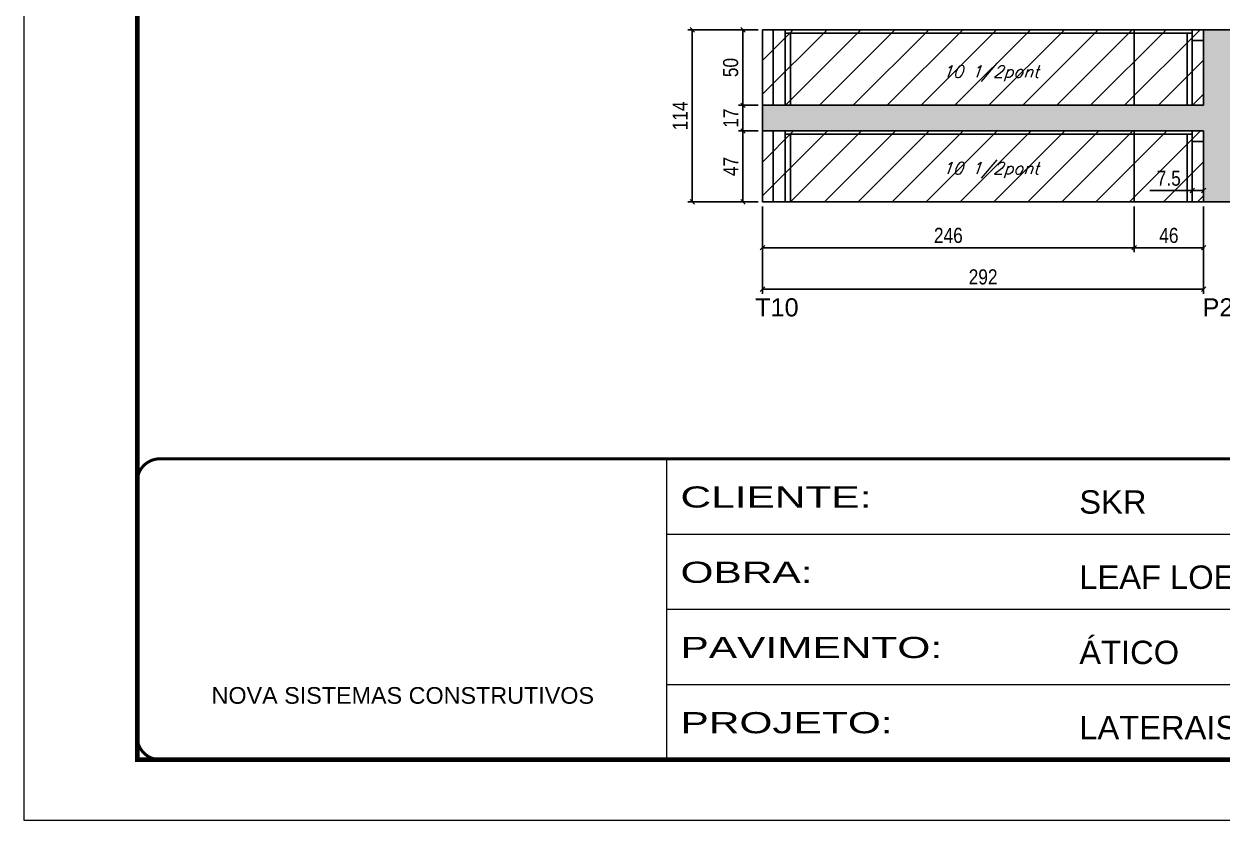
# Model space of a CAD drawing. Extents: x 3309 to 10008, y -2522 to 14608.
# Drawn here: x 3309 to 4103, y 5518 to 6045 of the extents above; entities that cross this region are included whole.
import ezdxf

# ---------------------------------------------------------------- set-up
doc = ezdxf.new("R2010")
doc.units = 0
doc.linetypes.add('CONTINUO', pattern=[0])
doc.linetypes.add('DASHED', pattern=[0.75, 0.5, -0.25])
for name, color, linetype in [('5', 5, 'Continuous'), ('COTA', 241, 'Continuous'), ('Painéis', 200, 'Continuous'), ('SARR_2.2x7', 40, 'Continuous'), ('SARR_3.5x7', 81, 'Continuous'), ('texto', 7, 'Continuous')]:
    doc.layers.add(name, color=color, linetype=linetype)
for name, color, linetype, lineweight in [('Folhas', 255, 'Continuous', 9), ('Hachura', 251, 'Continuous', 9), ('SARRAFO DE PRESSAO', 251, 'DASHED', 9)]:
    doc.layers.add(name, color=color, linetype=linetype, lineweight=lineweight)
doc.styles.add('ARIAL', font='arial.ttf')
doc.styles.add('COTA TECNICA', font='techl___.ttf', dxfattribs={"height": 10})
doc.styles.add('Romans', font='romans.shx')
doc.styles.get("Standard").update_dxf_attribs({"font": 'arial.ttf'})
doc.styles.add('Tecnologia', font='')
doc.styles.get('Tecnologia').set_extended_font_data('Forgotten Futurist')
doc.dimstyles.new('PAINEL', dxfattribs={"dimtxt": 10, "dimasz": 3, "dimexe": 3, "dimexo": 3, "dimgap": 3, "dimtad": 1, "dimdec": 1, "dimzin": 12, "dimdsep": 46, "dimtxsty": 'COTA TECNICA', "dimblk1": 'OBLIQUE', "dimblk2": 'OBLIQUE', "dimsah": 1, "dimcen": 0.9, "dimclrd": 4, "dimclre": 4, "dimclrt": 240, "dimadec": 1, "dimazin": 3, "dimtfac": 1, "dimtdec": 1, "dimtmove": 0, "dimatfit": 3, "dimfxl": 1, "dimtolj": 1, "dimtzin": 12, "dimarcsym": 0})

# ---------------------------------------------------------------- blocks, each defined once
blk = doc.blocks.new('9999999999')
at = {"color": 30, "linetype": 'CONTINUO'}
for p, q in [((98564.56, 34230.21), (98564.56, 34429.45)), ((98564.56, 34379.64), (99583.98, 34379.64)), ((98564.56, 34329.83), (99487.98, 34329.83)), ((98564.56, 34280.02), (99487.98, 34280.02))]:
    blk.add_line(p, q, dxfattribs=at)
at = {"color": 30, "linetype": 'CONTINUO', "const_width": 2}
blk.add_lwpolyline([(99583.98, 34230.21), (99583.98, 34414.45, 0.414214), (99568.98, 34429.45), (98228.98, 34429.45, 0.414214), (98213.98, 34414.45), (98213.98, 34245.21, 0.414214), (98228.98, 34230.21), (99583.98, 34230.21)], format="xyb", dxfattribs=at)
at = {"layer": 'Folhas'}
blk.add_lwpolyline([(98138.98, 34190.21), (99623.98, 34190.21), (99623.98, 35240.21), (98138.98, 35240.21)], close=True, dxfattribs=at)
at = {"layer": 'Folhas', "color": 30, "const_width": 3}
blk.add_lwpolyline([(98213.98, 34230.21), (99583.98, 34230.21), (99583.98, 35200.21), (98213.98, 35200.21)], close=True, dxfattribs=at)
at = {"color": 7, "linetype": 'Continuous', "ltscale": 5, "style": 'ARIAL'}
for s, height, p in [('SKR', 15.483, (98837.68, 34393.13)), ('LEAF LOEFGREN', 15.4829, (98837.68, 34343.32)), ('ÁTICO', 15.483, (98837.68, 34293.51)), ('NOVA SISTEMAS CONSTRUTIVOS', 11.0592, (98263.19, 34267.21)), ('LATERAIS DE VIGAS', 15.4829, (98837.68, 34243.7))]:
    blk.add_text(s, height=height, dxfattribs=at).set_placement(p)
at = {"layer": 'Folhas', "color": 7, "style": 'Tecnologia', "width": 1.5}
for s, p in [('CLIENTE:', (98573.65, 34397.17)), ('OBRA:', (98573.65, 34347.31)), ('PAVIMENTO:', (98573.65, 34297.5)), ('PROJETO:', (98573.65, 34247.69))]:
    blk.add_text(s, height=14, dxfattribs=at).set_placement(p)
blk = doc.blocks.new('_Oblique')
at = {"color": 0, "linetype": 'ByBlock', "lineweight": -2}
blk.add_line((-0.5, -0.5), (0.5, 0.5), dxfattribs=at)
blk = doc.blocks.new('*D3589')
at = {"layer": 'COTA', "color": 4, "lineweight": -2, "transparency": 16777216}
for p, q in [((3798.38, 5924.22), (3798.38, 5866.41)), ((4090.38, 5924.22), (4090.38, 5866.41)), ((3798.38, 5869.41), (4090.38, 5869.41))]:
    blk.add_line(p, q, dxfattribs=at)
at = {"layer": 'Defpoints', "color": 0, "transparency": 16777216}
for p in [(3798.38, 5927.22), (4090.38, 5927.22), (4090.38, 5869.41)]:
    blk.add_point(p, dxfattribs=at)
at = {"layer": 'COTA', "color": 4, "lineweight": -2, "transparency": 16777216, "xscale": 3, "yscale": 3, "zscale": 3, "rotation": 180}
blk.add_blockref('_Oblique', (3798.38, 5869.41), dxfattribs=at)
at = {"layer": 'COTA', "color": 4, "lineweight": -2, "transparency": 16777216, "xscale": 3, "yscale": 3, "zscale": 3}
blk.add_blockref('_Oblique', (4090.38, 5869.41), dxfattribs=at)
at = {"layer": 'COTA', "color": 240, "transparency": 16777216, "insert": (3944.38, 5877.5), "char_height": 10, "attachment_point": 5, "style": 'COTA TECNICA'}
blk.add_mtext('\\A1;292', dxfattribs=at)
blk = doc.blocks.new('*D3590')
at = {"layer": 'COTA', "color": 4, "lineweight": -2, "transparency": 16777216}
for p, q in [((4044.38, 5924.22), (4044.38, 5893.89)), ((4090.38, 5924.22), (4090.38, 5893.89)), ((4090.38, 5896.89), (4044.38, 5896.89))]:
    blk.add_line(p, q, dxfattribs=at)
at = {"layer": 'Defpoints', "color": 0, "transparency": 16777216}
for p in [(4044.38, 5927.22), (4090.38, 5927.22), (4044.38, 5896.89)]:
    blk.add_point(p, dxfattribs=at)
at = {"layer": 'COTA', "color": 4, "lineweight": -2, "transparency": 16777216, "xscale": 3, "yscale": 3, "zscale": 3, "rotation": 180}
blk.add_blockref('_Oblique', (4044.38, 5896.89), dxfattribs=at)
at = {"layer": 'COTA', "color": 4, "lineweight": -2, "transparency": 16777216, "xscale": 3, "yscale": 3, "zscale": 3}
blk.add_blockref('_Oblique', (4090.38, 5896.89), dxfattribs=at)
at = {"layer": 'COTA', "color": 240, "transparency": 16777216, "insert": (4067.38, 5904.99), "char_height": 10, "attachment_point": 5, "style": 'COTA TECNICA'}
blk.add_mtext('\\A1;46', dxfattribs=at)
blk = doc.blocks.new('*D3591')
at = {"layer": 'COTA', "color": 4, "lineweight": -2, "transparency": 16777216}
for p, q in [((3798.38, 5924.22), (3798.38, 5893.89)), ((4044.38, 5924.22), (4044.38, 5893.89)), ((4044.38, 5896.89), (3798.38, 5896.89))]:
    blk.add_line(p, q, dxfattribs=at)
at = {"layer": 'Defpoints', "color": 0, "transparency": 16777216}
for p in [(3798.38, 5927.22), (4044.38, 5927.22), (3798.38, 5896.89)]:
    blk.add_point(p, dxfattribs=at)
at = {"layer": 'COTA', "color": 4, "lineweight": -2, "transparency": 16777216, "xscale": 3, "yscale": 3, "zscale": 3, "rotation": 180}
blk.add_blockref('_Oblique', (3798.38, 5896.89), dxfattribs=at)
at = {"layer": 'COTA', "color": 4, "lineweight": -2, "transparency": 16777216, "xscale": 3, "yscale": 3, "zscale": 3}
blk.add_blockref('_Oblique', (4044.38, 5896.89), dxfattribs=at)
at = {"layer": 'COTA', "color": 240, "transparency": 16777216, "insert": (3921.38, 5904.99), "char_height": 10, "attachment_point": 5, "style": 'COTA TECNICA'}
blk.add_mtext('\\A1;246', dxfattribs=at)
blk = doc.blocks.new('*D3592')
at = {"layer": 'COTA', "color": 4, "lineweight": -2, "transparency": 16777216}
for p, q in [((4082.88, 5934.77), (4054.72, 5934.77)), ((4082.88, 5930.22), (4082.88, 5937.77)), ((4090.38, 5934.77), (4082.88, 5934.77)), ((4090.38, 5930.22), (4090.38, 5937.77))]:
    blk.add_line(p, q, dxfattribs=at)
at = {"layer": 'Defpoints', "color": 0, "transparency": 16777216}
for p in [(4082.88, 5934.77), (4082.88, 5927.22, 0), (4090.38, 5927.22, 0)]:
    blk.add_point(p, dxfattribs=at)
at = {"layer": 'COTA', "color": 4, "lineweight": -2, "transparency": 16777216, "xscale": 3, "yscale": 3, "zscale": 3, "rotation": 180}
blk.add_blockref('_Oblique', (4082.88, 5934.77), dxfattribs=at)
at = {"layer": 'COTA', "color": 4, "lineweight": -2, "transparency": 16777216, "xscale": 3, "yscale": 3, "zscale": 3}
blk.add_blockref('_Oblique', (4090.38, 5934.77), dxfattribs=at)
at = {"layer": 'COTA', "color": 240, "transparency": 16777216, "insert": (4067.3, 5942.88), "char_height": 10, "attachment_point": 5, "style": 'COTA TECNICA'}
blk.add_mtext('\\A1;7.5', dxfattribs=at)
blk = doc.blocks.new('*D3593')
at = {"layer": 'COTA', "color": 4, "lineweight": -2, "transparency": 16777216}
for p, q in [((3795.38, 5974.22), (3782.39, 5974.22)), ((3785.39, 5927.22), (3785.39, 5974.22)), ((3795.38, 5927.22), (3782.39, 5927.22))]:
    blk.add_line(p, q, dxfattribs=at)
at = {"layer": 'Defpoints', "color": 0, "transparency": 16777216}
for p in [(3785.39, 5974.22), (3798.38, 5974.22, 0), (3798.38, 5927.22, 0)]:
    blk.add_point(p, dxfattribs=at)
at = {"layer": 'COTA', "color": 4, "lineweight": -2, "transparency": 16777216, "xscale": 3, "yscale": 3, "zscale": 3}
for p, rotation in [((3785.39, 5974.22), 90), ((3785.39, 5927.22), 270)]:
    blk.add_blockref('_Oblique', p, dxfattribs=dict(at, rotation=rotation))
at = {"layer": 'COTA', "color": 240, "transparency": 16777216, "insert": (3777.31, 5950.72), "char_height": 10, "attachment_point": 5, "rotation": 90, "style": 'COTA TECNICA'}
blk.add_mtext('\\A1;47', dxfattribs=at)
blk = doc.blocks.new('*D3594')
at = {"layer": 'COTA', "color": 4, "lineweight": -2, "transparency": 16777216}
for p, q in [((3795.38, 5991.22), (3782.39, 5991.22)), ((3785.39, 5974.22), (3785.39, 5991.22)), ((3795.38, 5974.22), (3782.39, 5974.22))]:
    blk.add_line(p, q, dxfattribs=at)
at = {"layer": 'Defpoints', "color": 0, "transparency": 16777216}
for p in [(3785.39, 5991.22), (3798.38, 5991.22, 0), (3798.38, 5974.22, 0)]:
    blk.add_point(p, dxfattribs=at)
at = {"layer": 'COTA', "color": 4, "lineweight": -2, "transparency": 16777216, "xscale": 3, "yscale": 3, "zscale": 3}
for p, rotation in [((3785.39, 5991.22), 90), ((3785.39, 5974.22), 270)]:
    blk.add_blockref('_Oblique', p, dxfattribs=dict(at, rotation=rotation))
at = {"layer": 'COTA', "color": 240, "transparency": 16777216, "insert": (3777.31, 5982.72), "char_height": 10, "attachment_point": 5, "rotation": 90, "style": 'COTA TECNICA'}
blk.add_mtext('\\A1;17', dxfattribs=at)
blk = doc.blocks.new('*D3595')
at = {"layer": 'COTA', "color": 4, "lineweight": -2, "transparency": 16777216}
for p, q in [((3795.38, 6041.22), (3782.39, 6041.22)), ((3785.39, 5991.22), (3785.39, 6041.22)), ((3795.38, 5991.22), (3782.39, 5991.22))]:
    blk.add_line(p, q, dxfattribs=at)
at = {"layer": 'Defpoints', "color": 0, "transparency": 16777216}
for p in [(3785.39, 6041.22), (3798.38, 6041.22, 0), (3798.38, 5991.22, 0)]:
    blk.add_point(p, dxfattribs=at)
at = {"layer": 'COTA', "color": 4, "lineweight": -2, "transparency": 16777216, "xscale": 3, "yscale": 3, "zscale": 3}
for p, rotation in [((3785.39, 6041.22), 90), ((3785.39, 5991.22), 270)]:
    blk.add_blockref('_Oblique', p, dxfattribs=dict(at, rotation=rotation))
at = {"layer": 'COTA', "color": 240, "transparency": 16777216, "insert": (3777.28, 6016.22), "char_height": 10, "attachment_point": 5, "rotation": 90, "style": 'COTA TECNICA'}
blk.add_mtext('\\A1;50', dxfattribs=at)
blk = doc.blocks.new('*D3579')
at = {"layer": 'COTA', "color": 4, "lineweight": -2, "transparency": 16777216}
for p, q in [((3795.38, 6041.22), (3748.86, 6041.22)), ((3751.86, 5927.22), (3751.86, 6041.22)), ((3795.38, 5927.22), (3748.86, 5927.22))]:
    blk.add_line(p, q, dxfattribs=at)
at = {"layer": 'Defpoints', "color": 0, "transparency": 16777216}
for p in [(3751.86, 6041.22), (3798.38, 6041.22, 0), (3798.38, 5927.22, 0)]:
    blk.add_point(p, dxfattribs=at)
at = {"layer": 'COTA', "color": 4, "lineweight": -2, "transparency": 16777216, "xscale": 3, "yscale": 3, "zscale": 3}
for p, rotation in [((3751.86, 6041.22), 90), ((3751.86, 5927.22), 270)]:
    blk.add_blockref('_Oblique', p, dxfattribs=dict(at, rotation=rotation))
at = {"layer": 'COTA', "color": 240, "transparency": 16777216, "insert": (3743.79, 5984.22), "char_height": 10, "attachment_point": 5, "rotation": 90, "style": 'COTA TECNICA'}
blk.add_mtext('\\A1;114', dxfattribs=at)

msp = doc.modelspace()

# ---------------------------------------------------------------- hatches: boundary and pattern name
at = {"layer": 'COTA'}
h = msp.add_hatch(dxfattribs=at)
h.set_pattern_fill('AR-CONC', color=256, scale=0.03)
h.set_pattern_definition([(50, (-4804.868, -1148.575), (5.46554, -0.4781726), [0.5715, -6.2865]), (355, (-4804.868, -1148.575), (-1.0573026, 5.7317054), [0.4572, -5.0292175]), (100.451445, (-4804.4124, -1148.615), (4.4082374, 5.2535326), [0.4857003, -5.3427073]), (46.1842, (-4804.868, -1147.051), (8.1323712, -1.26127), [0.85725, -9.42975]), (96.63556, (-4804.19, -1147.156), (7.122124, 7.422784), [0.7285507, -8.014068]), (351.18415, (-4804.868, -1147.051), (7.122124, 7.422784), [0.685799, -7.543792]), (21, (-4804.106, -1147.432), (4.5484317, -3.067956), [0.5715, -6.2865]), (326, (-4804.106, -1147.432), (1.8540609, 5.525639), [0.4572, -5.0292]), (71.451445, (-4803.727, -1147.688), (6.4024926, 2.457683), [0.4857003, -5.342698]), (37.5, (-4804.8679, -1148.5751), (0.0926581, 2.53665117), [0, -4.96824, 0, -5.1054, 0, -5.04825]), (7.5, (-4804.868, -1148.575), (2.0045899, 3.00541724), [0, -2.91084, 0, -4.85394, 0, -1.92405]), (327.5, (-4806.5671, -1148.5751), (4.06771786, -0.17186232), [0, -1.905, 0, -5.9436, 0, -7.8867]), (317.5, (-4807.329, -1148.575), (4.4438754, 0.7627947), [0, -2.4765, 0, -3.94716, 0, -5.6007])])
h.paths.add_polyline_path([(4090.38, 5991.22), (3798.38, 5991.22), (3798.38, 5974.22), (4090.38, 5974.22), (4090.38, 5927.22), (4120.38, 5927.22), (4120.38, 5974.22), (4679.38, 5974.22), (4679.38, 5991.22), (4465.38, 5991.22), (4120.38, 5991.22), (4120.38, 6041.22), (4090.38, 6041.22)])
at = {"layer": 'Hachura', "linetype": 'ByBlock'}
h = msp.add_hatch(dxfattribs=at)
h.set_pattern_fill('ANSI31', color=256, scale=5)
h.paths.add_polyline_path([(4042.38, 6410.22), (4042.38, 6456.22), (3798.38, 6456.22), (3798.38, 6410.22)])
h.paths.add_polyline_path([(4042.38, 6456.22), (4042.38, 6410.22), (4286.38, 6410.22), (4286.38, 6456.22)])
h.paths.add_polyline_path([(4286.38, 6456.22), (4286.38, 6410.22), (4431.88, 6410.22), (4431.88, 6425.22), (4363.88, 6425.22), (4363.88, 6456.22)])
h.paths.add_polyline_path([(4431.88, 6456.22), (4431.88, 6410.22), (4499.88, 6410.22), (4499.88, 6456.22)])
h.paths.add_polyline_path([(4472.88, 6306.15), (4426.88, 6306.15), (4426.88, 6256.15), (4472.88, 6256.15)])
h.paths.add_polyline_path([(4426.88, 6256.15), (4426.88, 6306.15), (4182.88, 6306.15), (4182.88, 6256.15)])
h.paths.add_polyline_path([(3904.88, 6306.15), (3904.88, 6256.15), (4148.88, 6256.15), (4148.88, 6306.15)])
h.paths.add_polyline_path([(3904.88, 6256.15), (3904.88, 6306.15), (3798.38, 6306.15), (3798.38, 6256.15)])
h.paths.add_polyline_path([(3832.38, 6234.15), (3832.38, 6192.15), (3904.88, 6192.15), (3904.88, 6234.15)])
h.paths.add_polyline_path([(4148.88, 6192.15), (4148.88, 6234.15), (3904.88, 6234.15), (3904.88, 6192.15)])
h.paths.add_polyline_path([(4182.88, 6234.15), (4182.88, 6192.15), (4426.88, 6192.15), (4426.88, 6234.15)])
h.paths.add_polyline_path([(4472.88, 6234.15), (4426.88, 6234.15), (4426.88, 6192.15), (4472.88, 6192.15)])
h.paths.add_polyline_path([(4641.84, 6187.65), (4622.84, 6187.65), (4622.84, 6137.65), (4641.84, 6137.65)])
h.paths.add_polyline_path([(4679.38, 5974.22), (4608.38, 5974.22), (4608.38, 5927.22), (4679.38, 5927.22)])
h.paths.add_polyline_path([(4608.38, 5927.22), (4608.38, 5974.22), (4364.38, 5974.22), (4364.38, 5927.22)])
h.paths.add_polyline_path([(4120.38, 5974.22), (4120.38, 5927.22), (4364.38, 5927.22), (4364.38, 5974.22)])
h.paths.add_polyline_path([(4090.38, 5927.22), (4090.38, 5974.22), (4044.38, 5974.22), (4044.38, 5927.22)])
h.paths.add_polyline_path([(4044.38, 5927.22), (4044.38, 5974.22), (3798.38, 5974.22), (3798.38, 5927.22)])
h.paths.add_polyline_path([(3798.38, 6041.22), (3798.38, 5991.22), (4044.38, 5991.22), (4044.38, 6041.22)])
h.paths.add_polyline_path([(4044.38, 5991.22), (4090.38, 5991.22), (4090.38, 6041.22), (4044.38, 6041.22)])
h.paths.add_polyline_path([(4120.38, 6041.22), (4120.38, 5991.22), (4221.38, 5991.22), (4221.38, 6041.22)])
h.paths.add_polyline_path([(4221.38, 6041.22), (4221.38, 5991.22), (4465.38, 5991.22), (4465.38, 6041.22)])

# ---------------------------------------------------------------- linework, layer by layer
at = {"layer": 'COTA'}
for p, q in [((4090.38, 6041.22, 0), (4120.38, 6041.22, 0)), ((3798.38, 5974.22, 0), (3798.38, 5991.22, 0)), ((4090.38, 5927.22, 0), (4120.38, 5927.22, 0))]:
    msp.add_line(p, q, dxfattribs=at)
at = {"layer": 'Painéis', "linetype": 'ByBlock'}
for p, q in [((3798.38, 5991.22, 0), (3798.38, 6041.22, 0)), ((3798.38, 6041.22, 0), (4090.38, 6041.22, 0)), ((4044.38, 5991.22, 0), (4044.38, 6041.22, 0)), ((4090.38, 5991.22, 0), (4090.38, 6041.22, 0)), ((4090.38, 5991.22, 0), (3798.38, 5991.22, 0)), ((3798.38, 5927.22, 0), (3798.38, 5974.22, 0)), ((3798.38, 5974.22, 0), (4090.38, 5974.22, 0)), ((4044.38, 5927.22, 0), (4044.38, 5974.22, 0)), ((4090.38, 5927.22, 0), (4090.38, 5974.22, 0)), ((4090.38, 5927.22, 0), (3798.38, 5927.22, 0))]:
    msp.add_line(p, q, dxfattribs=at)
at = {"layer": 'SARR_2.2x7', "linetype": 'Continuous'}
for p, q in [((3805.38, 5991.22, 0), (3805.38, 6041.22, 0)), ((4082.88, 6039.02, 0), (3813.38, 6039.02, 0)), ((4082.88, 6034.22, 0), (4090.38, 6034.22, 0)), ((3805.38, 5927.22, 0), (3805.38, 5974.22, 0)), ((4082.88, 5972.02, 0), (3813.38, 5972.02, 0)), ((4082.88, 5967.22, 0), (4090.38, 5967.22, 0))]:
    msp.add_line(p, q, dxfattribs=at)
at = {"layer": 'SARR_3.5x7'}
for p, q in [((3813.38, 6041.22, 0), (3813.38, 5991.22, 0)), ((3816.88, 6039.02, 0), (3816.88, 5991.22, 0)), ((4079.38, 6039.02, 0), (4079.38, 5991.22, 0)), ((4082.88, 6041.22, 0), (4082.88, 5991.22, 0)), ((3813.38, 5974.22, 0), (3813.38, 5927.22, 0)), ((4082.88, 5974.22, 0), (4082.88, 5927.22, 0)), ((3816.88, 5972.02, 0), (3816.88, 5927.22, 0)), ((4079.38, 5972.02, 0), (4079.38, 5927.22, 0))]:
    msp.add_line(p, q, dxfattribs=at)

# ---------------------------------------------------------------- block references
at = {"layer": 'SARRAFO DE PRESSAO', "color": 6, "linetype": 'ByBlock'}
msp.add_blockref('9999999999', (-94829.61, -28672.37), dxfattribs=at)

# ---------------------------------------------------------------- texts
at = {"layer": '5', "linetype": 'Continuous'}
for s, p in [('T10', (3793.38, 5851.4, 0)), ('P26', (4089.64, 5851.4, 0))]:
    msp.add_text(s, height=12, rotation=0.00004, dxfattribs=at).set_placement(p)
at = {"layer": 'texto', "color": 2, "char_height": 8, "attachment_point": 5, "style": 'Romans'}
for insert in [(3949.38, 6012.22, 0), (3949.38, 5948.22, 0)]:
    msp.add_mtext('{\\Q19;\\C256;10 1/2pont}', dxfattribs=dict(at, insert=insert))

# ---------------------------------------------------------------- dimensions: what is measured, and where the dimension line sits
at = {"layer": 'COTA'}
for base, p1, p2, angle, picture, middle in [((3751.86, 6041.22), (3798.38, 5927.22, 0), (3798.38, 6041.22, 0), 90, '*D3579', (3743.79, 5984.22)), ((3785.39, 6041.22), (3798.38, 5991.22, 0), (3798.38, 6041.22, 0), 90, '*D3595', (3777.28, 6016.22)), ((3785.39, 5991.22), (3798.38, 5974.22, 0), (3798.38, 5991.22, 0), 90, '*D3594', (3777.31, 5982.72)), ((3785.39, 5974.22), (3798.38, 5927.22, 0), (3798.38, 5974.22, 0), 90, '*D3593', (3777.31, 5950.72)), ((4044.38, 5896.89, 0), (4090.38, 5927.22, 0), (4044.38, 5927.22, 0), 180, '*D3590', (4067.38, 5904.99, 0))]:
    dim = msp.add_linear_dim(base=base, p1=p1, p2=p2, angle=angle, dimstyle='PAINEL', dxfattribs=at)
    dim.commit()
    dim.dimension.update_dxf_attribs({"geometry": picture, "text_midpoint": middle})
for base, p1, p2, picture, middle in [((4082.88, 5934.77), (4090.38, 5927.22, 0), (4082.88, 5927.22, 0), '*D3592', (4067.3, 5942.88)), ((4090.38, 5869.41, 0), (3798.38, 5927.22, 0), (4090.38, 5927.22, 0), '*D3589', (3944.38, 5877.5, 0))]:
    dim = msp.add_linear_dim(base=base, p1=p1, p2=p2, dimstyle='PAINEL', dxfattribs=at)
    dim.commit()
    dim.dimension.update_dxf_attribs({"geometry": picture, "text_midpoint": middle})
dim = msp.add_linear_dim(base=(3798.38, 5896.89, 0), p1=(4044.38, 5927.22, 0), p2=(3798.38, 5927.22, 0), angle=180, dimstyle='PAINEL', override={"dimtmove": 1}, dxfattribs=at)
dim.commit()
dim.dimension.update_dxf_attribs({"geometry": '*D3591', "text_midpoint": (3921.38, 5904.99, 0)})

doc.saveas('drawing.dxf')
